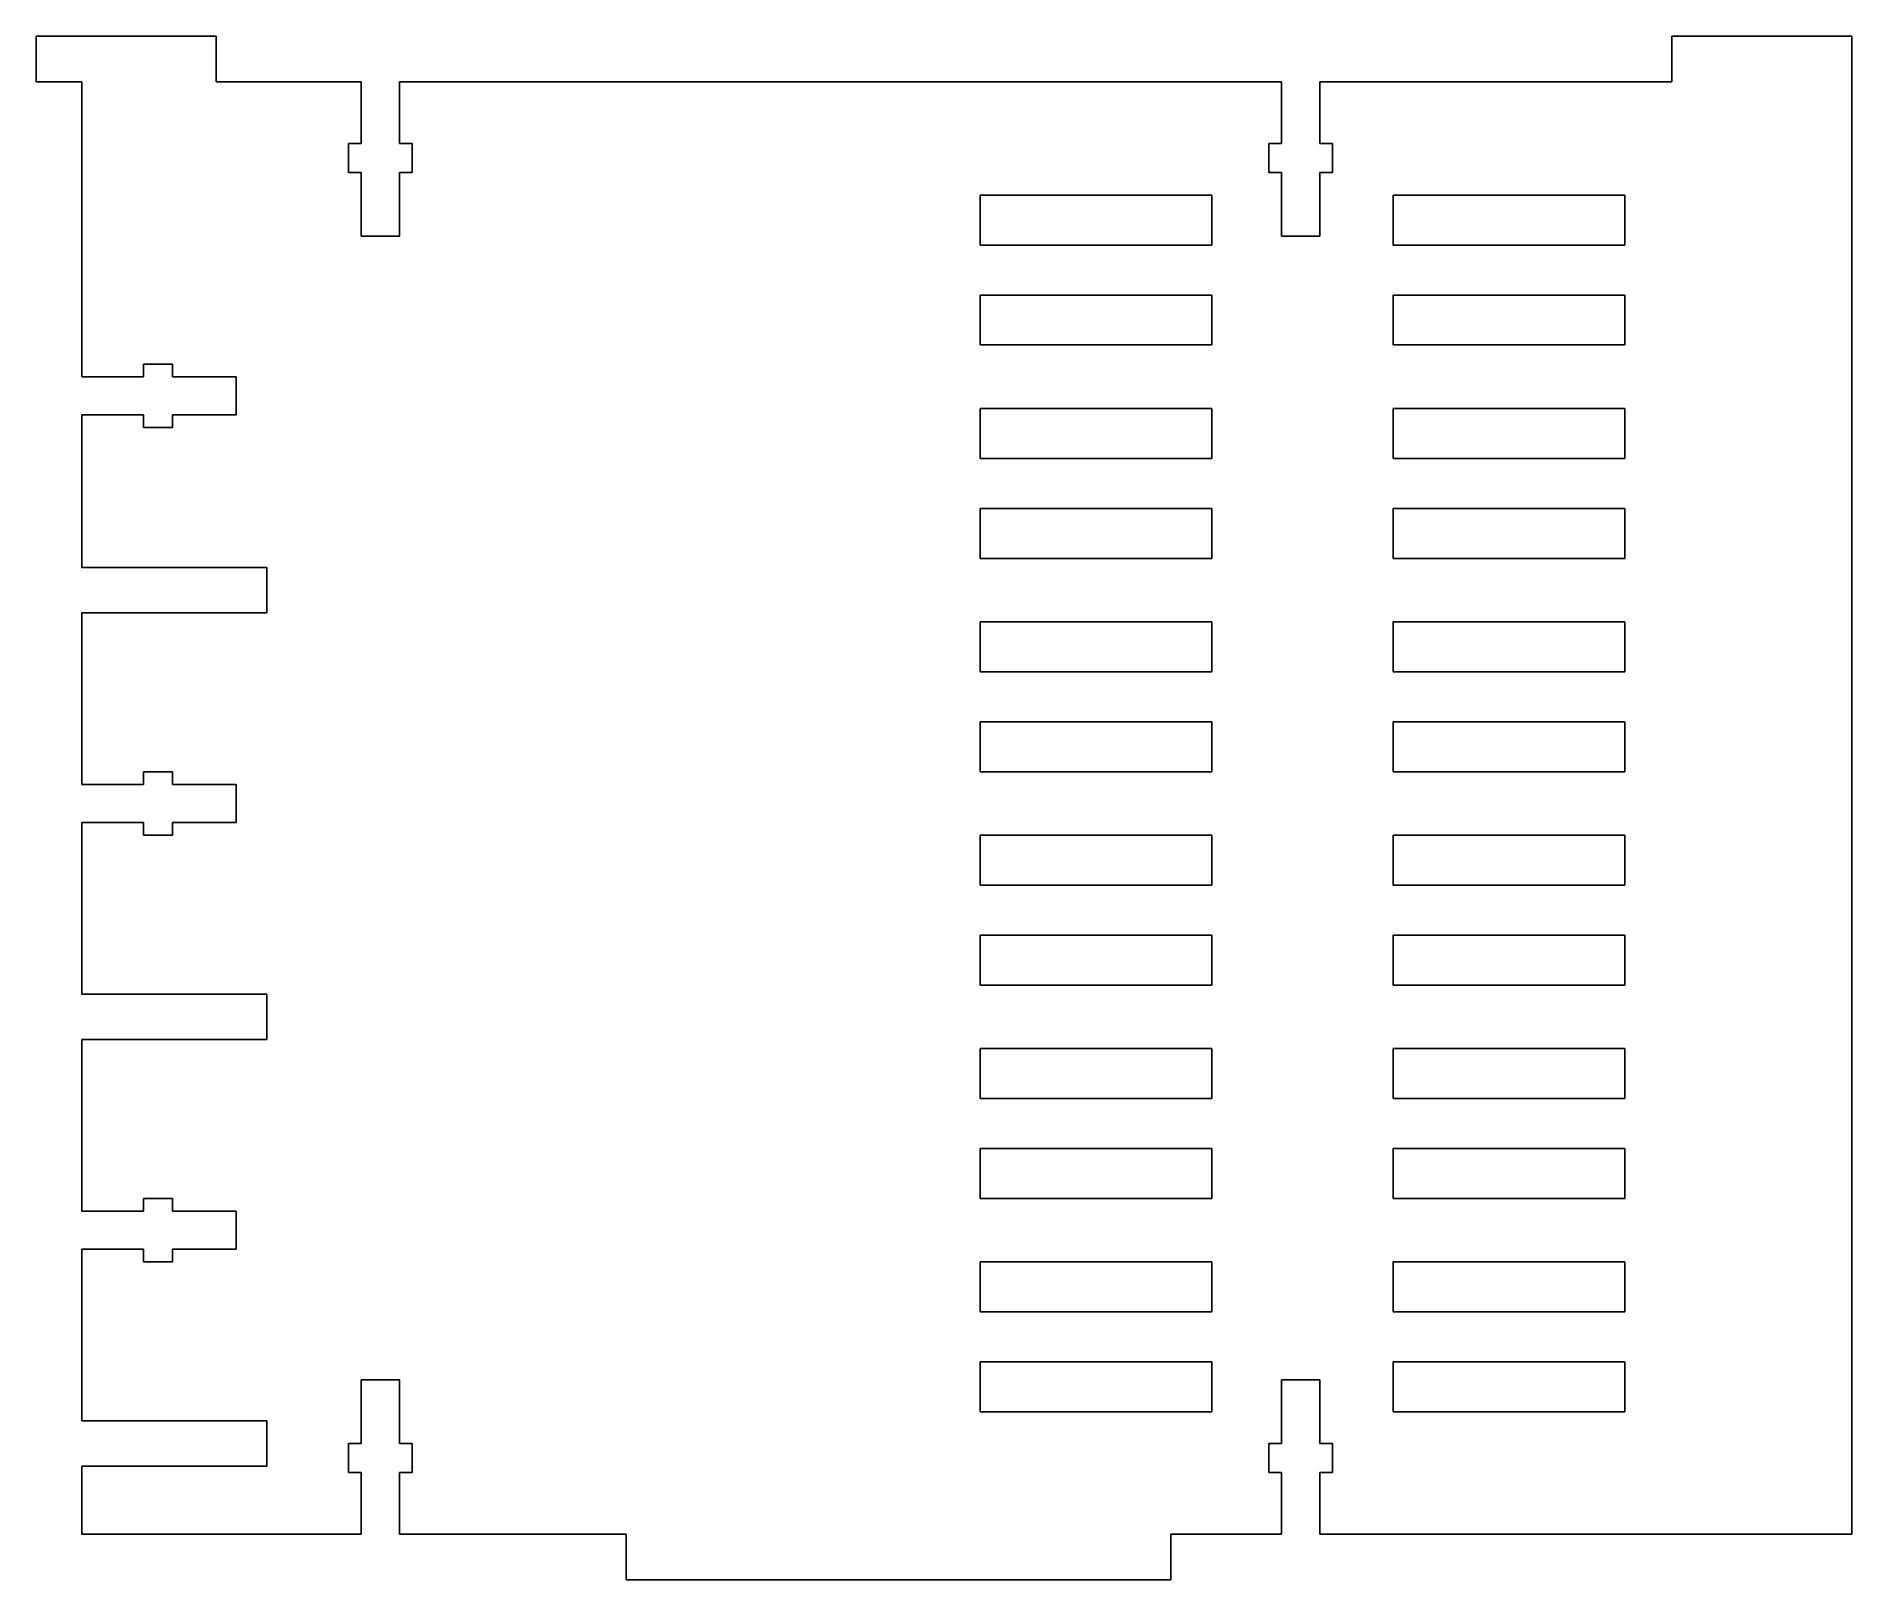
# Model space of a CAD drawing. Header units: millimetres. Extents: x -175 to 25, y -18 to 152.
import ezdxf

# ---------------------------------------------------------------- set-up
doc = ezdxf.new("R2010")
doc.units = ezdxf.units.MM

msp = doc.modelspace()

# ---------------------------------------------------------------- linework, layer by layer
at = {"color": 7, "linetype": 'Continuous', "lineweight": 25}
for p, q in [((-155.2, 151.5), (-175, 151.5)), ((-175, 151.5), (-175, 146.5)), ((-155.2, 146.5), (-155.2, 151.5)), ((25, 151.5), (5.2, 151.5)), ((5.2, 151.5), (5.2, 146.5)), ((25, -13.5), (25, 151.5)), ((-175, 146.5), (-170, 146.5)), ((-170, 146.5), (-170, 114)), ((-139.2, 146.5), (-155.2, 146.5)), ((-139.2, 146.5), (-139.2, 139.7)), ((-37.8, 146.5), (-135, 146.5)), ((-135, 139.7), (-135, 146.5)), ((-37.8, 146.5), (-37.8, 139.7)), ((5.2, 146.5), (-33.6, 146.5)), ((-33.6, 139.7), (-33.6, 146.5)), ((-140.6, 139.7), (-140.6, 136.5)), ((-139.2, 139.7), (-140.6, 139.7)), ((-133.6, 139.7), (-135, 139.7)), ((-133.6, 136.5), (-133.6, 139.7)), ((-39.2, 139.7), (-39.2, 136.5)), ((-37.8, 139.7), (-39.2, 139.7)), ((-32.2, 139.7), (-33.6, 139.7)), ((-32.2, 136.5), (-32.2, 139.7)), ((-140.6, 136.5), (-139.2, 136.5)), ((-139.2, 136.5), (-139.2, 129.5)), ((-135, 136.5), (-133.6, 136.5)), ((-135, 129.5), (-135, 136.5)), ((-39.2, 136.5), (-37.8, 136.5)), ((-37.8, 136.5), (-37.8, 129.5)), ((-33.6, 136.5), (-32.2, 136.5)), ((-33.6, 129.5), (-33.6, 136.5)), ((-71, 134), (-71, 128.5)), ((-45.5, 134), (-71, 134)), ((-45.5, 128.5), (-45.5, 134)), ((-25.5, 134), (-25.5, 128.5)), ((0, 134), (-25.5, 134)), ((0, 128.5), (0, 134)), ((-139.2, 129.5), (-135, 129.5)), ((-71, 128.5), (-45.5, 128.5)), ((-37.8, 129.5), (-33.6, 129.5)), ((-25.5, 128.5), (0, 128.5)), ((-71, 123), (-71, 117.5)), ((-45.5, 123), (-71, 123)), ((-45.5, 117.5), (-45.5, 123)), ((-25.5, 123), (-25.5, 117.5)), ((0, 123), (-25.5, 123)), ((0, 117.5), (0, 123)), ((-71, 117.5), (-45.5, 117.5)), ((-25.5, 117.5), (0, 117.5)), ((-170, 114), (-163.2, 114)), ((-163.2, 114), (-163.2, 115.4)), ((-163.2, 115.4), (-160, 115.4)), ((-160, 115.4), (-160, 114)), ((-160, 114), (-153, 114)), ((-153, 114), (-153, 109.8)), ((-71, 110.5), (-71, 105)), ((-45.5, 110.5), (-71, 110.5)), ((-45.5, 105), (-45.5, 110.5)), ((-25.5, 110.5), (-25.5, 105)), ((0, 110.5), (-25.5, 110.5)), ((0, 105), (0, 110.5)), ((-163.2, 109.8), (-170, 109.8)), ((-170, 109.8), (-170, 93)), ((-163.2, 108.4), (-163.2, 109.8)), ((-160, 108.4), (-163.2, 108.4)), ((-153, 109.8), (-160, 109.8)), ((-160, 109.8), (-160, 108.4)), ((-71, 105), (-45.5, 105)), ((-25.5, 105), (0, 105)), ((-71, 99.5), (-71, 94)), ((-45.5, 99.5), (-71, 99.5)), ((-45.5, 94), (-45.5, 99.5)), ((-25.5, 99.5), (-25.5, 94)), ((0, 99.5), (-25.5, 99.5)), ((0, 94), (0, 99.5)), ((-71, 94), (-45.5, 94)), ((-25.5, 94), (0, 94)), ((-170, 93), (-149.6, 93)), ((-149.6, 93), (-149.6, 88)), ((-149.6, 88), (-170, 88)), ((-170, 88), (-170, 69.1)), ((-71, 87), (-71, 81.5)), ((-45.5, 87), (-71, 87)), ((-45.5, 81.5), (-45.5, 87)), ((-25.5, 87), (-25.5, 81.5)), ((0, 87), (-25.5, 87)), ((0, 81.5), (0, 87)), ((-71, 81.5), (-45.5, 81.5)), ((-25.5, 81.5), (0, 81.5)), ((-71, 76), (-71, 70.5)), ((-45.5, 76), (-71, 76)), ((-45.5, 70.5), (-45.5, 76)), ((-25.5, 76), (-25.5, 70.5)), ((0, 76), (-25.5, 76)), ((0, 70.5), (0, 76)), ((-163.2, 69.1), (-163.2, 70.5)), ((-163.2, 70.5), (-160, 70.5)), ((-160, 70.5), (-160, 69.1)), ((-71, 70.5), (-45.5, 70.5)), ((-25.5, 70.5), (0, 70.5)), ((-170, 69.1), (-163.2, 69.1)), ((-160, 69.1), (-153, 69.1)), ((-153, 69.1), (-153, 64.9)), ((-163.2, 64.9), (-170, 64.9)), ((-170, 64.9), (-170, 46)), ((-163.2, 63.5), (-163.2, 64.9)), ((-153, 64.9), (-160, 64.9)), ((-160, 64.9), (-160, 63.5)), ((-160, 63.5), (-163.2, 63.5)), ((-71, 63.5), (-71, 58)), ((-45.5, 63.5), (-71, 63.5)), ((-45.5, 58), (-45.5, 63.5)), ((-25.5, 63.5), (-25.5, 58)), ((0, 63.5), (-25.5, 63.5)), ((0, 58), (0, 63.5)), ((-71, 58), (-45.5, 58)), ((-25.5, 58), (0, 58)), ((-71, 52.5), (-71, 47)), ((-45.5, 52.5), (-71, 52.5)), ((-45.5, 47), (-45.5, 52.5)), ((-25.5, 52.5), (-25.5, 47)), ((0, 52.5), (-25.5, 52.5)), ((0, 47), (0, 52.5)), ((-170, 46), (-149.6, 46)), ((-149.6, 41), (-149.6, 46)), ((-71, 47), (-45.5, 47)), ((-25.5, 47), (0, 47)), ((-149.6, 41), (-170, 41)), ((-170, 41), (-170, 22.1)), ((-71, 40), (-71, 34.5)), ((-45.5, 40), (-71, 40)), ((-45.5, 34.5), (-45.5, 40)), ((-25.5, 40), (-25.5, 34.5)), ((0, 40), (-25.5, 40)), ((0, 34.5), (0, 40)), ((-71, 34.5), (-45.5, 34.5)), ((-25.5, 34.5), (0, 34.5)), ((-71, 29), (-71, 23.5)), ((-45.5, 29), (-71, 29)), ((-45.5, 23.5), (-45.5, 29)), ((-25.5, 29), (-25.5, 23.5)), ((0, 29), (-25.5, 29)), ((0, 23.5), (0, 29)), ((-170, 22.1), (-163.2, 22.1)), ((-163.2, 22.1), (-163.2, 23.5)), ((-163.2, 23.5), (-160, 23.5)), ((-160, 23.5), (-160, 22.1)), ((-160, 22.1), (-153, 22.1)), ((-153, 22.1), (-153, 17.9)), ((-71, 23.5), (-45.5, 23.5)), ((-25.5, 23.5), (0, 23.5)), ((-163.2, 17.9), (-170, 17.9)), ((-170, 17.9), (-170, -1)), ((-163.2, 16.5), (-163.2, 17.9)), ((-160, 16.5), (-163.2, 16.5)), ((-153, 17.9), (-160, 17.9)), ((-160, 17.9), (-160, 16.5)), ((-71, 16.5), (-71, 11)), ((-45.5, 16.5), (-71, 16.5)), ((-45.5, 11), (-45.5, 16.5)), ((-25.5, 16.5), (-25.5, 11)), ((0, 16.5), (-25.5, 16.5)), ((0, 11), (0, 16.5)), ((-71, 11), (-45.5, 11)), ((-25.5, 11), (0, 11)), ((-45.5, 5.5), (-71, 5.5)), ((-71, 5.5), (-71, 0)), ((-45.5, 0), (-45.5, 5.5)), ((0, 5.5), (-25.5, 5.5)), ((-25.5, 5.5), (-25.5, 0)), ((0, 0), (0, 5.5)), ((-139.2, 3.5), (-139.2, -3.5)), ((-135, 3.5), (-139.2, 3.5)), ((-135, -3.5), (-135, 3.5)), ((-37.8, 3.5), (-37.8, -3.5)), ((-33.6, 3.5), (-37.8, 3.5)), ((-33.6, -3.5), (-33.6, 3.5)), ((-71, 0), (-45.5, 0)), ((-25.5, 0), (0, 0)), ((-170, -1), (-149.6, -1)), ((-149.6, -1), (-149.6, -6)), ((-140.6, -3.5), (-140.6, -6.7)), ((-139.2, -3.5), (-140.6, -3.5)), ((-133.6, -3.5), (-135, -3.5)), ((-133.6, -6.7), (-133.6, -3.5)), ((-39.2, -3.5), (-39.2, -6.7)), ((-37.8, -3.5), (-39.2, -3.5)), ((-32.2, -3.5), (-33.6, -3.5)), ((-32.2, -6.7), (-32.2, -3.5)), ((-149.6, -6), (-170, -6)), ((-170, -6), (-170, -13.5)), ((-140.6, -6.7), (-139.2, -6.7)), ((-139.2, -6.7), (-139.2, -13.5)), ((-135, -6.7), (-133.6, -6.7)), ((-135, -13.5), (-135, -6.7)), ((-39.2, -6.7), (-37.8, -6.7)), ((-37.8, -6.7), (-37.8, -13.5)), ((-33.6, -6.7), (-32.2, -6.7)), ((-33.6, -13.5), (-33.6, -6.7)), ((-170, -13.5), (-139.2, -13.5)), ((-135, -13.5), (-110, -13.5)), ((-110, -13.5), (-110, -18.5)), ((-50, -18.5), (-50, -13.5)), ((-50, -13.5), (-37.8, -13.5)), ((-33.6, -13.5), (25, -13.5)), ((-110, -18.5), (-50, -18.5))]:
    msp.add_line(p, q, dxfattribs=at)

doc.saveas('drawing.dxf')
